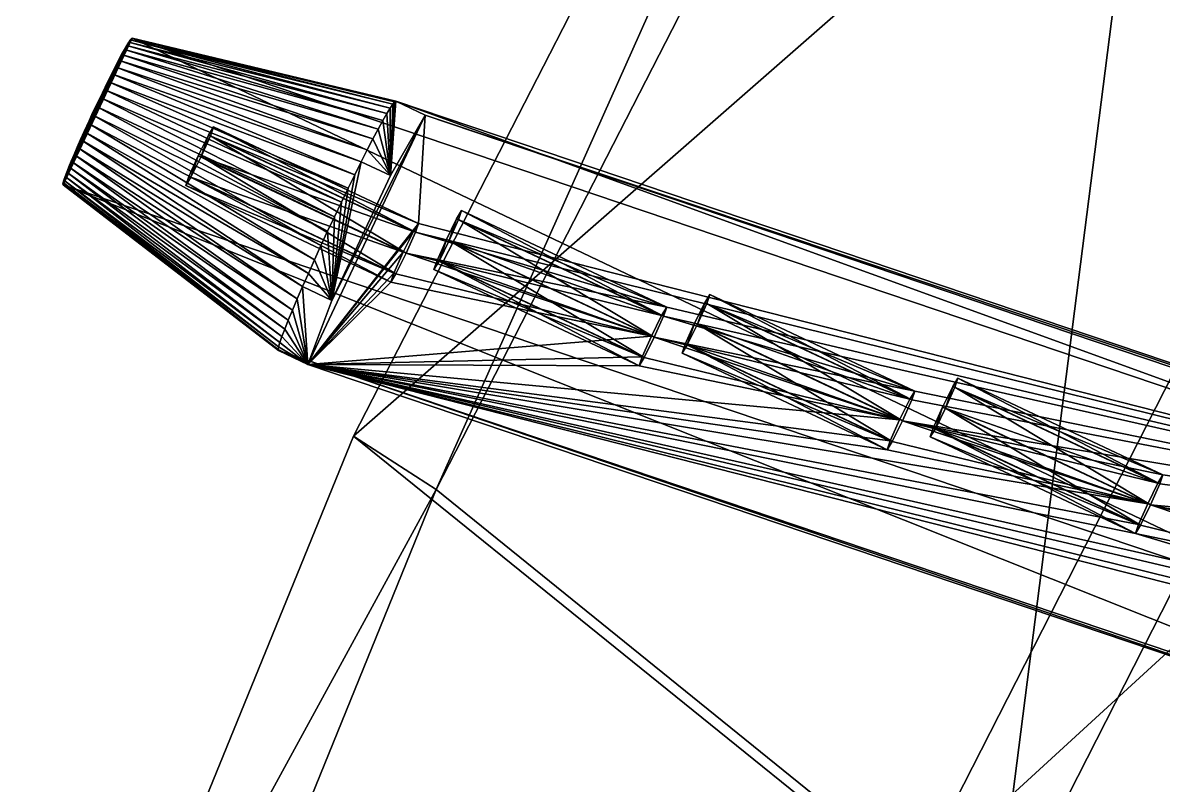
# Model space of a CAD drawing. Header units: millimetres. Extents: x -228 to 228, y -204 to 237.
# Drawn here: x -200.29 to -165.12, y 35.31 to 58.82 of the extents above; entities that cross this region are included whole.
import ezdxf

# ---------------------------------------------------------------- set-up
doc = ezdxf.new("R2010")
doc.units = ezdxf.units.MM
doc.header["$LTSCALE"] = 127.314815
for name, color, linetype in [('1397', 7, 'CONTINUOUS'), ('331', 7, 'CONTINUOUS'), ('6630', 7, 'CONTINUOUS'), ('6631', 7, 'CONTINUOUS'), ('6634', 7, 'CONTINUOUS'), ('6895', 7, 'CONTINUOUS'), ('6896', 7, 'CONTINUOUS'), ('6919', 7, 'CONTINUOUS'), ('6923', 7, 'CONTINUOUS'), ('6924', 7, 'CONTINUOUS'), ('6925', 7, 'CONTINUOUS'), ('6926', 7, 'CONTINUOUS'), ('6933', 7, 'CONTINUOUS'), ('6934', 7, 'CONTINUOUS'), ('6935', 7, 'CONTINUOUS'), ('6936', 7, 'CONTINUOUS'), ('6937', 7, 'CONTINUOUS'), ('6938', 7, 'CONTINUOUS'), ('6939', 7, 'CONTINUOUS'), ('6940', 7, 'CONTINUOUS'), ('6941', 7, 'CONTINUOUS'), ('6942', 7, 'CONTINUOUS'), ('6943', 7, 'CONTINUOUS'), ('6944', 7, 'CONTINUOUS'), ('6946', 7, 'CONTINUOUS'), ('6947', 7, 'CONTINUOUS'), ('6948', 7, 'CONTINUOUS'), ('6949', 7, 'CONTINUOUS')]:
    doc.layers.add(name, color=color, linetype=linetype)

msp = doc.modelspace()

# ---------------------------------------------------------------- linework, layer by layer
at = {"layer": '1397', "color": 5, "linetype": 'Continuous'}
for points in [[(-168.078, -8.29, 1027.757), (-160.292, 12.33, 1028.608), (-129.505, 74.77, 1029.13), (-168.078, -8.29, 1027.757)], [(-168.078, -8.29, 1027.757), (-129.505, 74.77, 1029.13), (-167.777, -8.367, 1027.135), (-168.078, -8.29, 1027.757)], [(-129.505, 74.77, 1029.13), (-128.922, 74.433, 1028.874), (-167.777, -8.367, 1027.135), (-129.505, 74.77, 1029.13)], [(-128.922, 74.433, 1028.874), (-159.38, 11.995, 1027.713), (-167.777, -8.367, 1027.135), (-128.922, 74.433, 1028.874)]]:
    msp.add_3dface(points, dxfattribs=at)
at = {"layer": '331', "color": 5, "linetype": 'Continuous'}
for points in [[(-159.38, 11.995, 1027.713), (-126.476, 73.021, 1028.903), (-167.169, -8.569, 1026.864), (-159.38, 11.995, 1027.713)], [(-167.169, -8.569, 1026.864), (-126.476, 73.021, 1028.903), (-163.823, -10.296, 1026.662), (-167.169, -8.569, 1026.864)]]:
    msp.add_3dface(points, dxfattribs=at)
at = {"layer": '6630', "color": 6, "linetype": 'Continuous'}
for points in [[(-146.238, 84.431, 553.05), (-164.87, 95.188, 79.5), (-190.096, 46.066, 88.542), (-146.238, 84.431, 553.05)], [(-172.881, 32.169, 553.042), (-146.238, 84.431, 553.05), (-190.096, 46.066, 88.542), (-172.881, 32.169, 553.042)], [(-146.238, 84.431, 553.05), (-172.881, 32.169, 553.042), (-127.606, 73.673, 1026.6), (-146.238, 84.431, 553.05)], [(-127.606, 73.673, 1026.6), (-172.881, 32.169, 553.042), (-150.105, 29.785, 1025.993), (-127.606, 73.673, 1026.6)], [(-200.294, 21.058, 99.884), (-172.881, 32.169, 553.042), (-190.096, 46.066, 88.542), (-200.294, 21.058, 99.884)]]:
    msp.add_3dface(points, dxfattribs=at)
at = {"layer": '6631', "color": 6, "linetype": 'Continuous'}
for points in [[(-162.269, 93.686, 79.5), (-170.333, 30.504, 553.04), (-187.545, 44.423, 88.591), (-162.269, 93.686, 79.5)], [(-143.637, 82.929, 553.05), (-170.333, 30.504, 553.04), (-162.269, 93.686, 79.5), (-143.637, 82.929, 553.05)], [(-170.333, 30.504, 553.04), (-143.637, 82.929, 553.05), (-147.493, 28.273, 1025.993), (-170.333, 30.504, 553.04)], [(-187.545, 44.423, 88.591), (-170.333, 30.504, 553.04), (-197.735, 19.35, 99.988), (-187.545, 44.423, 88.591)]]:
    msp.add_3dface(points, dxfattribs=at)
at = {"layer": '6634', "color": 6, "linetype": 'Continuous'}
for points in [[(-190.096, 46.066, 88.542), (-164.87, 95.188, 79.5), (-187.545, 44.423, 88.591), (-190.096, 46.066, 88.542)], [(-164.87, 95.188, 79.5), (-162.269, 93.686, 79.5), (-187.545, 44.423, 88.591), (-164.87, 95.188, 79.5)], [(-200.294, 21.058, 99.884), (-190.096, 46.066, 88.542), (-187.545, 44.423, 88.591), (-200.294, 21.058, 99.884)], [(-200.294, 21.058, 99.884), (-187.545, 44.423, 88.591), (-197.735, 19.35, 99.988), (-200.294, 21.058, 99.884)]]:
    msp.add_3dface(points, dxfattribs=at)
at = {"layer": '6895', "color": 191, "linetype": 'Continuous', "true_color": 0xba45ff}
for points in [[(-141.338, 56.794, 993.3), (-141.445, 56.521, 994.007), (-180.701, 70.677, 86.911), (-141.338, 56.794, 993.3)], [(-180.701, 70.677, 86.911), (-141.445, 56.521, 994.007), (-141.826, 53.134, 1021.038), (-180.701, 70.677, 86.911)], [(-148.77, 59.827, 817.991), (-141.338, 56.794, 993.3), (-180.701, 70.677, 86.911), (-148.77, 59.827, 817.991)]]:
    msp.add_3dface(points, dxfattribs=at)
at = {"layer": '6896', "color": 191, "linetype": 'Continuous', "true_color": 0xba45ff}
for points in [[(-180.701, 70.677, 86.911), (-141.826, 53.134, 1021.038), (-181.587, 71.14, 86.956), (-180.701, 70.677, 86.911)], [(-141.826, 53.134, 1021.038), (-142.711, 53.596, 1021.083), (-181.587, 71.14, 86.956), (-141.826, 53.134, 1021.038)]]:
    msp.add_3dface(points, dxfattribs=at)
at = {"layer": '6919', "color": 191, "linetype": 'Continuous', "true_color": 0xba45ff}
for points in [[(-181.587, 71.14, 86.956), (-142.711, 53.596, 1021.083), (-188.026, 76.507, 96.084), (-181.587, 71.14, 86.956)], [(-142.711, 53.596, 1021.083), (-149.877, 59.292, 1012.729), (-188.026, 76.507, 96.084), (-142.711, 53.596, 1021.083)]]:
    msp.add_3dface(points, dxfattribs=at)
at = {"layer": '6923', "color": 191, "linetype": 'Continuous', "true_color": 0xba45ff}
for points in [[(-187.887, 55.974, 92.692), (-188.087, 52.633, 119.731), (-191.504, 48.282, 92.737), (-187.887, 55.974, 92.692)], [(-190.761, 50.259, 89.049), (-187.887, 55.974, 92.692), (-191.504, 48.282, 92.737), (-190.761, 50.259, 89.049)], [(-188.952, 54.105, 89.027), (-187.887, 55.974, 92.692), (-190.761, 50.259, 89.049), (-188.952, 54.105, 89.027)], [(-147.245, 42.248, 1020.702), (-188.087, 52.633, 119.731), (-187.887, 55.974, 92.692), (-147.245, 42.248, 1020.702)], [(-188.087, 52.633, 119.731), (-188.242, 52.378, 119.026), (-191.504, 48.282, 92.737), (-188.087, 52.633, 119.731)], [(-188.18, 52.357, 120.439), (-188.087, 52.633, 119.731), (-147.245, 42.248, 1020.702), (-188.18, 52.357, 120.439)], [(-188.242, 52.378, 119.026), (-188.556, 51.743, 118.737), (-191.504, 48.282, 92.737), (-188.242, 52.378, 119.026)], [(-180.431, 50.048, 294.524), (-188.468, 51.713, 120.735), (-188.18, 52.357, 120.439), (-180.431, 50.048, 294.524)], [(-180.431, 50.048, 294.524), (-188.18, 52.357, 120.439), (-147.245, 42.248, 1020.702), (-180.431, 50.048, 294.524)], [(-188.556, 51.743, 118.737), (-188.844, 51.099, 119.033), (-191.504, 48.282, 92.737), (-188.556, 51.743, 118.737)], [(-188.468, 51.713, 120.735), (-180.901, 49.158, 293.53), (-188.782, 51.078, 120.446), (-188.468, 51.713, 120.735)], [(-180.587, 49.793, 293.819), (-180.901, 49.158, 293.53), (-188.468, 51.713, 120.735), (-180.587, 49.793, 293.819)], [(-180.431, 50.048, 294.524), (-180.587, 49.793, 293.819), (-188.468, 51.713, 120.735), (-180.431, 50.048, 294.524)], [(-188.844, 51.099, 119.033), (-188.938, 50.823, 119.741), (-191.504, 48.282, 92.737), (-188.844, 51.099, 119.033)], [(-188.782, 51.078, 120.446), (-180.901, 49.158, 293.53), (-188.938, 50.823, 119.741), (-188.782, 51.078, 120.446)], [(-188.938, 50.823, 119.741), (-180.901, 49.158, 293.53), (-191.504, 48.282, 92.737), (-188.938, 50.823, 119.741)], [(-180.525, 49.772, 295.232), (-180.431, 50.048, 294.524), (-147.245, 42.248, 1020.702), (-180.525, 49.772, 295.232)], [(-180.813, 49.128, 295.528), (-180.525, 49.772, 295.232), (-172.776, 47.462, 469.317), (-180.813, 49.128, 295.528)], [(-147.245, 42.248, 1020.702), (-172.776, 47.462, 469.317), (-180.525, 49.772, 295.232), (-147.245, 42.248, 1020.702)], [(-180.901, 49.158, 293.53), (-181.189, 48.513, 293.827), (-191.504, 48.282, 92.737), (-180.901, 49.158, 293.53)], [(-180.813, 49.128, 295.528), (-173.246, 46.572, 468.324), (-181.127, 48.492, 295.239), (-180.813, 49.128, 295.528)], [(-172.932, 47.208, 468.613), (-173.246, 46.572, 468.324), (-180.813, 49.128, 295.528), (-172.932, 47.208, 468.613)], [(-172.776, 47.462, 469.317), (-172.932, 47.208, 468.613), (-180.813, 49.128, 295.528), (-172.776, 47.462, 469.317)], [(-181.189, 48.513, 293.827), (-181.283, 48.238, 294.535), (-191.504, 48.282, 92.737), (-181.189, 48.513, 293.827)], [(-150.569, 38.172, 993), (-150.662, 37.897, 993.708), (-191.504, 48.282, 92.737), (-150.569, 38.172, 993)], [(-191.504, 48.282, 92.737), (-150.662, 37.897, 993.708), (-150.862, 34.556, 1020.746), (-191.504, 48.282, 92.737)], [(-158.317, 40.482, 818.915), (-150.569, 38.172, 993), (-191.504, 48.282, 92.737), (-158.317, 40.482, 818.915)], [(-158.224, 40.758, 818.207), (-158.317, 40.482, 818.915), (-191.504, 48.282, 92.737), (-158.224, 40.758, 818.207)], [(-191.504, 48.282, 92.737), (-165.973, 43.067, 644.121), (-158.224, 40.758, 818.207), (-191.504, 48.282, 92.737)], [(-165.879, 43.343, 643.413), (-165.973, 43.067, 644.121), (-191.504, 48.282, 92.737), (-165.879, 43.343, 643.413)], [(-165.591, 43.987, 643.117), (-165.879, 43.343, 643.413), (-191.504, 48.282, 92.737), (-165.591, 43.987, 643.117)], [(-173.628, 45.653, 469.328), (-165.591, 43.987, 643.117), (-191.504, 48.282, 92.737), (-173.628, 45.653, 469.328)], [(-173.534, 45.928, 468.62), (-173.628, 45.653, 469.328), (-191.504, 48.282, 92.737), (-173.534, 45.928, 468.62)], [(-173.246, 46.572, 468.324), (-173.534, 45.928, 468.62), (-191.504, 48.282, 92.737), (-173.246, 46.572, 468.324)], [(-181.283, 48.238, 294.535), (-173.246, 46.572, 468.324), (-191.504, 48.282, 92.737), (-181.283, 48.238, 294.535)], [(-181.127, 48.492, 295.239), (-173.246, 46.572, 468.324), (-181.283, 48.238, 294.535), (-181.127, 48.492, 295.239)], [(-173.158, 46.543, 470.322), (-172.87, 47.187, 470.025), (-147.245, 42.248, 1020.702), (-173.158, 46.543, 470.322)], [(-172.87, 47.187, 470.025), (-172.776, 47.462, 469.317), (-147.245, 42.248, 1020.702), (-172.87, 47.187, 470.025)], [(-173.158, 46.543, 470.322), (-165.591, 43.987, 643.117), (-173.472, 45.907, 470.033), (-173.158, 46.543, 470.322)], [(-165.277, 44.623, 643.406), (-165.591, 43.987, 643.117), (-173.158, 46.543, 470.322), (-165.277, 44.623, 643.406)], [(-165.121, 44.877, 644.111), (-165.277, 44.623, 643.406), (-173.158, 46.543, 470.322), (-165.121, 44.877, 644.111)], [(-165.121, 44.877, 644.111), (-173.158, 46.543, 470.322), (-147.245, 42.248, 1020.702), (-165.121, 44.877, 644.111)], [(-173.472, 45.907, 470.033), (-165.591, 43.987, 643.117), (-173.628, 45.653, 469.328), (-173.472, 45.907, 470.033)], [(-165.215, 44.602, 644.819), (-165.121, 44.877, 644.111), (-147.245, 42.248, 1020.702), (-165.215, 44.602, 644.819)], [(-165.503, 43.957, 645.115), (-165.215, 44.602, 644.819), (-147.245, 42.248, 1020.702), (-165.503, 43.957, 645.115)], [(-165.503, 43.957, 645.115), (-157.936, 41.402, 817.91), (-165.817, 43.322, 644.826), (-165.503, 43.957, 645.115)], [(-157.622, 42.037, 818.199), (-157.936, 41.402, 817.91), (-165.503, 43.957, 645.115), (-157.622, 42.037, 818.199)], [(-157.466, 42.292, 818.904), (-157.622, 42.037, 818.199), (-165.503, 43.957, 645.115), (-157.466, 42.292, 818.904)], [(-157.466, 42.292, 818.904), (-165.503, 43.957, 645.115), (-147.245, 42.248, 1020.702), (-157.466, 42.292, 818.904)], [(-165.817, 43.322, 644.826), (-157.936, 41.402, 817.91), (-165.973, 43.067, 644.121), (-165.817, 43.322, 644.826)], [(-157.936, 41.402, 817.91), (-158.224, 40.758, 818.207), (-165.973, 43.067, 644.121), (-157.936, 41.402, 817.91)]]:
    msp.add_3dface(points, dxfattribs=at)
at = {"layer": '6924', "color": 191, "linetype": 'Continuous', "true_color": 0xba45ff}
for points in [[(-191.504, 48.282, 92.737), (-150.862, 34.556, 1020.746), (-192.408, 48.707, 92.783), (-191.504, 48.282, 92.737)], [(-150.862, 34.556, 1020.746), (-151.766, 34.982, 1020.792), (-192.408, 48.707, 92.783), (-150.862, 34.556, 1020.746)]]:
    msp.add_3dface(points, dxfattribs=at)
at = {"layer": '6925', "color": 191, "linetype": 'Continuous', "true_color": 0xba45ff}
for points in [[(-199.059, 53.839, 101.619), (-199.054, 53.819, 101.909), (-196.946, 58.333, 101.593), (-199.059, 53.839, 101.619)], [(-196.98, 58.292, 101.307), (-199.059, 53.839, 101.619), (-196.946, 58.333, 101.593), (-196.98, 58.292, 101.307)], [(-199.05, 53.889, 101.333), (-199.059, 53.839, 101.619), (-196.98, 58.292, 101.307), (-199.05, 53.889, 101.333)], [(-199.054, 53.819, 101.909), (-159.177, 40.352, 1012.437), (-196.926, 58.344, 101.883), (-199.054, 53.819, 101.909)], [(-196.946, 58.333, 101.593), (-199.054, 53.819, 101.909), (-196.926, 58.344, 101.883), (-196.946, 58.333, 101.593)], [(-197.027, 58.22, 101.029), (-199.05, 53.889, 101.333), (-196.98, 58.292, 101.307), (-197.027, 58.22, 101.029)], [(-199.027, 53.968, 101.054), (-199.05, 53.889, 101.333), (-197.027, 58.22, 101.029), (-199.027, 53.968, 101.054)], [(-197.088, 58.12, 100.763), (-199.027, 53.968, 101.054), (-197.027, 58.22, 101.029), (-197.088, 58.12, 100.763)], [(-198.99, 54.077, 100.787), (-199.027, 53.968, 101.054), (-197.088, 58.12, 100.763), (-198.99, 54.077, 100.787)], [(-197.161, 57.992, 100.513), (-198.99, 54.077, 100.787), (-197.088, 58.12, 100.763), (-197.161, 57.992, 100.513)], [(-196.926, 58.344, 101.883), (-159.177, 40.352, 1012.437), (-157.049, 44.877, 1012.41), (-196.926, 58.344, 101.883)], [(-198.939, 54.212, 100.534), (-198.99, 54.077, 100.787), (-197.161, 57.992, 100.513), (-198.939, 54.212, 100.534)], [(-197.245, 57.838, 100.28), (-198.939, 54.212, 100.534), (-197.161, 57.992, 100.513), (-197.245, 57.838, 100.28)], [(-198.875, 54.372, 100.301), (-198.939, 54.212, 100.534), (-197.245, 57.838, 100.28), (-198.875, 54.372, 100.301)], [(-197.339, 57.661, 100.07), (-198.875, 54.372, 100.301), (-197.245, 57.838, 100.28), (-197.339, 57.661, 100.07)], [(-198.799, 54.556, 100.088), (-198.875, 54.372, 100.301), (-197.339, 57.661, 100.07), (-198.799, 54.556, 100.088)], [(-197.442, 57.462, 99.885), (-198.799, 54.556, 100.088), (-197.339, 57.661, 100.07), (-197.442, 57.462, 99.885)], [(-198.713, 54.76, 99.9), (-198.799, 54.556, 100.088), (-197.442, 57.462, 99.885), (-198.713, 54.76, 99.9)], [(-197.553, 57.245, 99.727), (-198.713, 54.76, 99.9), (-197.442, 57.462, 99.885), (-197.553, 57.245, 99.727)], [(-198.616, 54.983, 99.74), (-198.713, 54.76, 99.9), (-197.553, 57.245, 99.727), (-198.616, 54.983, 99.74)], [(-197.669, 57.012, 99.598), (-198.616, 54.983, 99.74), (-197.553, 57.245, 99.727), (-197.669, 57.012, 99.598)], [(-198.512, 55.22, 99.608), (-198.616, 54.983, 99.74), (-197.669, 57.012, 99.598), (-198.512, 55.22, 99.608)], [(-197.789, 56.766, 99.5), (-198.512, 55.22, 99.608), (-197.669, 57.012, 99.598), (-197.789, 56.766, 99.5)], [(-198.4, 55.468, 99.507), (-198.512, 55.22, 99.608), (-197.789, 56.766, 99.5), (-198.4, 55.468, 99.507)], [(-197.913, 56.511, 99.434), (-198.4, 55.468, 99.507), (-197.789, 56.766, 99.5), (-197.913, 56.511, 99.434)], [(-198.282, 55.725, 99.439), (-198.4, 55.468, 99.507), (-197.913, 56.511, 99.434), (-198.282, 55.725, 99.439)], [(-198.037, 56.25, 99.402), (-198.282, 55.725, 99.439), (-197.913, 56.511, 99.434), (-198.037, 56.25, 99.402)], [(-198.161, 55.987, 99.403), (-198.282, 55.725, 99.439), (-198.037, 56.25, 99.402), (-198.161, 55.987, 99.403)]]:
    msp.add_3dface(points, dxfattribs=at)
at = {"layer": '6926', "color": 191, "linetype": 'Continuous', "true_color": 0xba45ff}
for points in [[(-148.149, 42.673, 1020.747), (-187.887, 55.974, 92.692), (-188.791, 56.399, 92.738), (-148.149, 42.673, 1020.747)], [(-147.245, 42.248, 1020.702), (-187.887, 55.974, 92.692), (-148.149, 42.673, 1020.747), (-147.245, 42.248, 1020.702)]]:
    msp.add_3dface(points, dxfattribs=at)
at = {"layer": '6933', "color": 191, "linetype": 'Continuous', "true_color": 0xba45ff}
for points in [[(-171.448, 47.855, 644.432), (-171.542, 47.579, 645.14), (-171.604, 47.6, 643.727), (-171.448, 47.855, 644.432)], [(-171.604, 47.6, 643.727), (-171.83, 46.935, 645.436), (-171.918, 46.964, 643.438), (-171.604, 47.6, 643.727)], [(-171.542, 47.579, 645.14), (-171.83, 46.935, 645.436), (-171.604, 47.6, 643.727), (-171.542, 47.579, 645.14)], [(-172.206, 46.32, 643.734), (-171.918, 46.964, 643.438), (-172.144, 46.299, 645.147), (-172.206, 46.32, 643.734)], [(-171.918, 46.964, 643.438), (-171.83, 46.935, 645.436), (-172.144, 46.299, 645.147), (-171.918, 46.964, 643.438)], [(-172.3, 46.045, 644.442), (-172.206, 46.32, 643.734), (-172.144, 46.299, 645.147), (-172.3, 46.045, 644.442)]]:
    msp.add_3dface(points, dxfattribs=at)
at = {"layer": '6934', "color": 191, "linetype": 'Continuous', "true_color": 0xba45ff}
for points in [[(-165.591, 43.987, 643.117), (-171.918, 46.964, 643.438), (-172.206, 46.32, 643.734), (-165.591, 43.987, 643.117)], [(-171.83, 46.935, 645.436), (-165.817, 43.322, 644.826), (-172.144, 46.299, 645.147), (-171.83, 46.935, 645.436)], [(-165.503, 43.957, 645.115), (-165.817, 43.322, 644.826), (-171.83, 46.935, 645.436), (-165.503, 43.957, 645.115)], [(-165.879, 43.343, 643.413), (-172.206, 46.32, 643.734), (-172.3, 46.045, 644.442), (-165.879, 43.343, 643.413)], [(-165.973, 43.067, 644.121), (-172.3, 46.045, 644.442), (-172.144, 46.299, 645.147), (-165.973, 43.067, 644.121)], [(-165.879, 43.343, 643.413), (-165.591, 43.987, 643.117), (-172.206, 46.32, 643.734), (-165.879, 43.343, 643.413)], [(-165.817, 43.322, 644.826), (-165.973, 43.067, 644.121), (-172.144, 46.299, 645.147), (-165.817, 43.322, 644.826)], [(-165.973, 43.067, 644.121), (-165.879, 43.343, 643.413), (-172.3, 46.045, 644.442), (-165.973, 43.067, 644.121)]]:
    msp.add_3dface(points, dxfattribs=at)
at = {"layer": '6935', "color": 191, "linetype": 'Continuous', "true_color": 0xba45ff}
for points in [[(-165.121, 44.877, 644.111), (-171.448, 47.855, 644.432), (-171.604, 47.6, 643.727), (-165.121, 44.877, 644.111)], [(-165.215, 44.602, 644.819), (-171.542, 47.579, 645.14), (-171.448, 47.855, 644.432), (-165.215, 44.602, 644.819)], [(-165.121, 44.877, 644.111), (-165.215, 44.602, 644.819), (-171.448, 47.855, 644.432), (-165.121, 44.877, 644.111)], [(-165.277, 44.623, 643.406), (-171.604, 47.6, 643.727), (-171.918, 46.964, 643.438), (-165.277, 44.623, 643.406)], [(-165.503, 43.957, 645.115), (-171.83, 46.935, 645.436), (-171.542, 47.579, 645.14), (-165.503, 43.957, 645.115)], [(-165.277, 44.623, 643.406), (-165.121, 44.877, 644.111), (-171.604, 47.6, 643.727), (-165.277, 44.623, 643.406)], [(-165.215, 44.602, 644.819), (-165.503, 43.957, 645.115), (-171.542, 47.579, 645.14), (-165.215, 44.602, 644.819)], [(-165.591, 43.987, 643.117), (-165.277, 44.623, 643.406), (-171.918, 46.964, 643.438), (-165.591, 43.987, 643.117)]]:
    msp.add_3dface(points, dxfattribs=at)
at = {"layer": '6936', "color": 191, "linetype": 'Continuous', "true_color": 0xba45ff}
for points in [[(-179.104, 50.44, 469.638), (-179.197, 50.164, 470.346), (-179.259, 50.185, 468.934), (-179.104, 50.44, 469.638)], [(-179.259, 50.185, 468.934), (-179.485, 49.52, 470.643), (-179.573, 49.55, 468.645), (-179.259, 50.185, 468.934)], [(-179.197, 50.164, 470.346), (-179.485, 49.52, 470.643), (-179.259, 50.185, 468.934), (-179.197, 50.164, 470.346)], [(-179.861, 48.905, 468.941), (-179.573, 49.55, 468.645), (-179.799, 48.885, 470.354), (-179.861, 48.905, 468.941)], [(-179.573, 49.55, 468.645), (-179.485, 49.52, 470.643), (-179.799, 48.885, 470.354), (-179.573, 49.55, 468.645)], [(-179.955, 48.63, 469.649), (-179.861, 48.905, 468.941), (-179.799, 48.885, 470.354), (-179.955, 48.63, 469.649)]]:
    msp.add_3dface(points, dxfattribs=at)
at = {"layer": '6937', "color": 191, "linetype": 'Continuous', "true_color": 0xba45ff}
for points in [[(-173.246, 46.572, 468.324), (-179.573, 49.55, 468.645), (-179.861, 48.905, 468.941), (-173.246, 46.572, 468.324)], [(-179.485, 49.52, 470.643), (-173.472, 45.907, 470.033), (-179.799, 48.885, 470.354), (-179.485, 49.52, 470.643)], [(-173.158, 46.543, 470.322), (-173.472, 45.907, 470.033), (-179.485, 49.52, 470.643), (-173.158, 46.543, 470.322)], [(-173.534, 45.928, 468.62), (-179.861, 48.905, 468.941), (-179.955, 48.63, 469.649), (-173.534, 45.928, 468.62)], [(-173.534, 45.928, 468.62), (-173.246, 46.572, 468.324), (-179.861, 48.905, 468.941), (-173.534, 45.928, 468.62)], [(-173.628, 45.653, 469.328), (-179.955, 48.63, 469.649), (-179.799, 48.885, 470.354), (-173.628, 45.653, 469.328)], [(-173.628, 45.653, 469.328), (-173.534, 45.928, 468.62), (-179.955, 48.63, 469.649), (-173.628, 45.653, 469.328)], [(-173.472, 45.907, 470.033), (-173.628, 45.653, 469.328), (-179.799, 48.885, 470.354), (-173.472, 45.907, 470.033)]]:
    msp.add_3dface(points, dxfattribs=at)
at = {"layer": '6938', "color": 191, "linetype": 'Continuous', "true_color": 0xba45ff}
for points in [[(-172.776, 47.462, 469.317), (-179.104, 50.44, 469.638), (-179.259, 50.185, 468.934), (-172.776, 47.462, 469.317)], [(-172.87, 47.187, 470.025), (-179.197, 50.164, 470.346), (-179.104, 50.44, 469.638), (-172.87, 47.187, 470.025)], [(-172.776, 47.462, 469.317), (-172.87, 47.187, 470.025), (-179.104, 50.44, 469.638), (-172.776, 47.462, 469.317)], [(-172.932, 47.208, 468.613), (-179.259, 50.185, 468.934), (-179.573, 49.55, 468.645), (-172.932, 47.208, 468.613)], [(-173.158, 46.543, 470.322), (-179.485, 49.52, 470.643), (-179.197, 50.164, 470.346), (-173.158, 46.543, 470.322)], [(-172.932, 47.208, 468.613), (-172.776, 47.462, 469.317), (-179.259, 50.185, 468.934), (-172.932, 47.208, 468.613)], [(-172.87, 47.187, 470.025), (-173.158, 46.543, 470.322), (-179.197, 50.164, 470.346), (-172.87, 47.187, 470.025)], [(-173.246, 46.572, 468.324), (-172.932, 47.208, 468.613), (-179.573, 49.55, 468.645), (-173.246, 46.572, 468.324)]]:
    msp.add_3dface(points, dxfattribs=at)
at = {"layer": '6939', "color": 191, "linetype": 'Continuous', "true_color": 0xba45ff}
for points in [[(-186.914, 52.771, 294.14), (-187.14, 52.105, 295.849), (-187.228, 52.135, 293.851), (-186.914, 52.771, 294.14)], [(-186.852, 52.75, 295.553), (-187.14, 52.105, 295.849), (-186.914, 52.771, 294.14), (-186.852, 52.75, 295.553)], [(-186.759, 53.025, 294.845), (-186.852, 52.75, 295.553), (-186.914, 52.771, 294.14), (-186.759, 53.025, 294.845)], [(-187.516, 51.491, 294.148), (-187.228, 52.135, 293.851), (-187.454, 51.47, 295.56), (-187.516, 51.491, 294.148)], [(-187.228, 52.135, 293.851), (-187.14, 52.105, 295.849), (-187.454, 51.47, 295.56), (-187.228, 52.135, 293.851)], [(-187.61, 51.215, 294.856), (-187.516, 51.491, 294.148), (-187.454, 51.47, 295.56), (-187.61, 51.215, 294.856)]]:
    msp.add_3dface(points, dxfattribs=at)
at = {"layer": '6940', "color": 191, "linetype": 'Continuous', "true_color": 0xba45ff}
for points in [[(-180.901, 49.158, 293.53), (-187.228, 52.135, 293.851), (-187.516, 51.491, 294.148), (-180.901, 49.158, 293.53)], [(-187.14, 52.105, 295.849), (-181.127, 48.492, 295.239), (-187.454, 51.47, 295.56), (-187.14, 52.105, 295.849)], [(-180.813, 49.128, 295.528), (-181.127, 48.492, 295.239), (-187.14, 52.105, 295.849), (-180.813, 49.128, 295.528)], [(-181.189, 48.513, 293.827), (-187.516, 51.491, 294.148), (-187.61, 51.215, 294.856), (-181.189, 48.513, 293.827)], [(-181.283, 48.238, 294.535), (-187.61, 51.215, 294.856), (-187.454, 51.47, 295.56), (-181.283, 48.238, 294.535)], [(-181.189, 48.513, 293.827), (-180.901, 49.158, 293.53), (-187.516, 51.491, 294.148), (-181.189, 48.513, 293.827)], [(-181.127, 48.492, 295.239), (-181.283, 48.238, 294.535), (-187.454, 51.47, 295.56), (-181.127, 48.492, 295.239)], [(-181.283, 48.238, 294.535), (-181.189, 48.513, 293.827), (-187.61, 51.215, 294.856), (-181.283, 48.238, 294.535)]]:
    msp.add_3dface(points, dxfattribs=at)
at = {"layer": '6941', "color": 191, "linetype": 'Continuous', "true_color": 0xba45ff}
for points in [[(-180.587, 49.793, 293.819), (-186.914, 52.771, 294.14), (-187.228, 52.135, 293.851), (-180.587, 49.793, 293.819)], [(-180.431, 50.048, 294.524), (-186.759, 53.025, 294.845), (-186.914, 52.771, 294.14), (-180.431, 50.048, 294.524)], [(-180.587, 49.793, 293.819), (-180.431, 50.048, 294.524), (-186.914, 52.771, 294.14), (-180.587, 49.793, 293.819)], [(-180.525, 49.772, 295.232), (-186.852, 52.75, 295.553), (-186.759, 53.025, 294.845), (-180.525, 49.772, 295.232)], [(-180.431, 50.048, 294.524), (-180.525, 49.772, 295.232), (-186.759, 53.025, 294.845), (-180.431, 50.048, 294.524)], [(-180.813, 49.128, 295.528), (-187.14, 52.105, 295.849), (-186.852, 52.75, 295.553), (-180.813, 49.128, 295.528)], [(-180.525, 49.772, 295.232), (-180.813, 49.128, 295.528), (-186.852, 52.75, 295.553), (-180.525, 49.772, 295.232)], [(-180.901, 49.158, 293.53), (-180.587, 49.793, 293.819), (-187.228, 52.135, 293.851), (-180.901, 49.158, 293.53)]]:
    msp.add_3dface(points, dxfattribs=at)
at = {"layer": '6942', "color": 191, "linetype": 'Continuous', "true_color": 0xba45ff}
for points in [[(-194.414, 55.61, 120.052), (-194.507, 55.335, 120.76), (-194.569, 55.356, 119.347), (-194.414, 55.61, 120.052)], [(-194.569, 55.356, 119.347), (-194.795, 54.691, 121.056), (-194.883, 54.72, 119.058), (-194.569, 55.356, 119.347)], [(-194.507, 55.335, 120.76), (-194.795, 54.691, 121.056), (-194.569, 55.356, 119.347), (-194.507, 55.335, 120.76)], [(-195.171, 54.076, 119.354), (-194.883, 54.72, 119.058), (-195.109, 54.055, 120.767), (-195.171, 54.076, 119.354)], [(-194.883, 54.72, 119.058), (-194.795, 54.691, 121.056), (-195.109, 54.055, 120.767), (-194.883, 54.72, 119.058)], [(-195.265, 53.801, 120.062), (-195.171, 54.076, 119.354), (-195.109, 54.055, 120.767), (-195.265, 53.801, 120.062)]]:
    msp.add_3dface(points, dxfattribs=at)
at = {"layer": '6943', "color": 191, "linetype": 'Continuous', "true_color": 0xba45ff}
for points in [[(-188.556, 51.743, 118.737), (-194.883, 54.72, 119.058), (-195.171, 54.076, 119.354), (-188.556, 51.743, 118.737)], [(-194.795, 54.691, 121.056), (-188.782, 51.078, 120.446), (-195.109, 54.055, 120.767), (-194.795, 54.691, 121.056)], [(-188.468, 51.713, 120.735), (-188.782, 51.078, 120.446), (-194.795, 54.691, 121.056), (-188.468, 51.713, 120.735)], [(-188.844, 51.099, 119.033), (-195.171, 54.076, 119.354), (-195.265, 53.801, 120.062), (-188.844, 51.099, 119.033)], [(-188.938, 50.823, 119.741), (-195.265, 53.801, 120.062), (-195.109, 54.055, 120.767), (-188.938, 50.823, 119.741)], [(-188.844, 51.099, 119.033), (-188.556, 51.743, 118.737), (-195.171, 54.076, 119.354), (-188.844, 51.099, 119.033)], [(-188.782, 51.078, 120.446), (-188.938, 50.823, 119.741), (-195.109, 54.055, 120.767), (-188.782, 51.078, 120.446)], [(-188.938, 50.823, 119.741), (-188.844, 51.099, 119.033), (-195.265, 53.801, 120.062), (-188.938, 50.823, 119.741)]]:
    msp.add_3dface(points, dxfattribs=at)
at = {"layer": '6944', "color": 191, "linetype": 'Continuous', "true_color": 0xba45ff}
for points in [[(-188.087, 52.633, 119.731), (-194.414, 55.61, 120.052), (-194.569, 55.356, 119.347), (-188.087, 52.633, 119.731)], [(-188.18, 52.357, 120.439), (-194.507, 55.335, 120.76), (-194.414, 55.61, 120.052), (-188.18, 52.357, 120.439)], [(-188.087, 52.633, 119.731), (-188.18, 52.357, 120.439), (-194.414, 55.61, 120.052), (-188.087, 52.633, 119.731)], [(-188.242, 52.378, 119.026), (-194.569, 55.356, 119.347), (-194.883, 54.72, 119.058), (-188.242, 52.378, 119.026)], [(-188.468, 51.713, 120.735), (-194.795, 54.691, 121.056), (-194.507, 55.335, 120.76), (-188.468, 51.713, 120.735)], [(-188.242, 52.378, 119.026), (-188.087, 52.633, 119.731), (-194.569, 55.356, 119.347), (-188.242, 52.378, 119.026)], [(-188.18, 52.357, 120.439), (-188.468, 51.713, 120.735), (-194.507, 55.335, 120.76), (-188.18, 52.357, 120.439)], [(-188.556, 51.743, 118.737), (-188.242, 52.378, 119.026), (-194.883, 54.72, 119.058), (-188.556, 51.743, 118.737)]]:
    msp.add_3dface(points, dxfattribs=at)
at = {"layer": '6946', "color": 191, "linetype": 'Continuous', "true_color": 0xba45ff}
for points in [[(-188.882, 56.31, 91.76), (-188.952, 54.105, 89.027), (-188.963, 56.188, 91.288), (-188.882, 56.31, 91.76)], [(-187.887, 55.974, 92.692), (-188.952, 54.105, 89.027), (-188.791, 56.399, 92.738), (-187.887, 55.974, 92.692)], [(-188.791, 56.399, 92.738), (-188.952, 54.105, 89.027), (-188.824, 56.38, 92.246), (-188.791, 56.399, 92.738)], [(-188.824, 56.38, 92.246), (-188.952, 54.105, 89.027), (-188.882, 56.31, 91.76), (-188.824, 56.38, 92.246)], [(-189.066, 56.018, 90.835), (-188.952, 54.105, 89.027), (-189.19, 55.801, 90.409), (-189.066, 56.018, 90.835)], [(-188.963, 56.188, 91.288), (-188.952, 54.105, 89.027), (-189.066, 56.018, 90.835), (-188.963, 56.188, 91.288)], [(-189.19, 55.801, 90.409), (-188.952, 54.105, 89.027), (-189.333, 55.539, 90.015), (-189.19, 55.801, 90.409)], [(-189.493, 55.238, 89.657), (-188.952, 54.105, 89.027), (-189.668, 54.9, 89.342), (-189.493, 55.238, 89.657)], [(-189.333, 55.539, 90.015), (-188.952, 54.105, 89.027), (-189.493, 55.238, 89.657), (-189.333, 55.539, 90.015)], [(-189.668, 54.9, 89.342), (-188.952, 54.105, 89.027), (-189.856, 54.53, 89.073), (-189.668, 54.9, 89.342)], [(-188.952, 54.105, 89.027), (-190.761, 50.259, 89.049), (-189.856, 54.53, 89.073), (-188.952, 54.105, 89.027)], [(-189.856, 54.53, 89.073), (-190.761, 50.259, 89.049), (-190.054, 54.134, 88.854), (-189.856, 54.53, 89.073)], [(-190.054, 54.134, 88.854), (-190.761, 50.259, 89.049), (-190.259, 53.716, 88.687), (-190.054, 54.134, 88.854)], [(-190.259, 53.716, 88.687), (-190.761, 50.259, 89.049), (-190.468, 53.283, 88.576), (-190.259, 53.716, 88.687)], [(-190.468, 53.283, 88.576), (-190.761, 50.259, 89.049), (-190.68, 52.839, 88.521), (-190.468, 53.283, 88.576)], [(-190.68, 52.839, 88.521), (-190.761, 50.259, 89.049), (-190.89, 52.392, 88.524), (-190.68, 52.839, 88.521)], [(-190.89, 52.392, 88.524), (-190.761, 50.259, 89.049), (-191.097, 51.947, 88.584), (-190.89, 52.392, 88.524)], [(-191.097, 51.947, 88.584), (-190.761, 50.259, 89.049), (-191.296, 51.51, 88.7), (-191.097, 51.947, 88.584)], [(-191.296, 51.51, 88.7), (-190.761, 50.259, 89.049), (-191.486, 51.087, 88.871), (-191.296, 51.51, 88.7)], [(-191.486, 51.087, 88.871), (-190.761, 50.259, 89.049), (-191.665, 50.684, 89.095), (-191.486, 51.087, 88.871)], [(-191.665, 50.684, 89.095), (-191.504, 48.282, 92.737), (-191.829, 50.307, 89.369), (-191.665, 50.684, 89.095)], [(-190.761, 50.259, 89.049), (-191.504, 48.282, 92.737), (-191.665, 50.684, 89.095), (-190.761, 50.259, 89.049)], [(-191.829, 50.307, 89.369), (-191.504, 48.282, 92.737), (-191.976, 49.959, 89.688), (-191.829, 50.307, 89.369)], [(-191.976, 49.959, 89.688), (-191.504, 48.282, 92.737), (-192.104, 49.647, 90.049), (-191.976, 49.959, 89.688)], [(-192.104, 49.647, 90.049), (-191.504, 48.282, 92.737), (-192.213, 49.374, 90.446), (-192.104, 49.647, 90.049)], [(-192.213, 49.374, 90.446), (-191.504, 48.282, 92.737), (-192.299, 49.144, 90.875), (-192.213, 49.374, 90.446)], [(-192.363, 48.961, 91.33), (-191.504, 48.282, 92.737), (-192.402, 48.825, 91.803), (-192.363, 48.961, 91.33)], [(-192.299, 49.144, 90.875), (-191.504, 48.282, 92.737), (-192.363, 48.961, 91.33), (-192.299, 49.144, 90.875)], [(-192.402, 48.825, 91.803), (-191.504, 48.282, 92.737), (-192.417, 48.74, 92.29), (-192.402, 48.825, 91.803)], [(-191.504, 48.282, 92.737), (-192.408, 48.707, 92.783), (-192.417, 48.74, 92.29), (-191.504, 48.282, 92.737)]]:
    msp.add_3dface(points, dxfattribs=at)
at = {"layer": '6947', "color": 191, "linetype": 'Continuous', "true_color": 0xba45ff}
for points in [[(-192.408, 48.707, 92.783), (-151.766, 34.982, 1020.792), (-199.054, 53.819, 101.909), (-192.408, 48.707, 92.783)], [(-151.766, 34.982, 1020.792), (-159.177, 40.352, 1012.437), (-199.054, 53.819, 101.909), (-151.766, 34.982, 1020.792)]]:
    msp.add_3dface(points, dxfattribs=at)
at = {"layer": '6948', "color": 191, "linetype": 'Continuous', "true_color": 0xba45ff}
for points in [[(-196.926, 58.344, 101.883), (-157.049, 44.877, 1012.41), (-188.791, 56.399, 92.738), (-196.926, 58.344, 101.883)], [(-157.049, 44.877, 1012.41), (-148.149, 42.673, 1020.747), (-188.791, 56.399, 92.738), (-157.049, 44.877, 1012.41)]]:
    msp.add_3dface(points, dxfattribs=at)
at = {"layer": '6949', "color": 191, "linetype": 'Continuous', "true_color": 0xba45ff}
for points in [[(-197.161, 57.992, 100.513), (-197.088, 58.12, 100.763), (-189.19, 55.801, 90.409), (-197.161, 57.992, 100.513)], [(-197.088, 58.12, 100.763), (-197.027, 58.22, 101.029), (-189.066, 56.018, 90.835), (-197.088, 58.12, 100.763)], [(-197.088, 58.12, 100.763), (-189.066, 56.018, 90.835), (-189.19, 55.801, 90.409), (-197.088, 58.12, 100.763)], [(-197.027, 58.22, 101.029), (-196.98, 58.292, 101.307), (-188.963, 56.188, 91.288), (-197.027, 58.22, 101.029)], [(-197.027, 58.22, 101.029), (-188.963, 56.188, 91.288), (-189.066, 56.018, 90.835), (-197.027, 58.22, 101.029)], [(-196.98, 58.292, 101.307), (-196.946, 58.333, 101.593), (-188.882, 56.31, 91.76), (-196.98, 58.292, 101.307)], [(-196.98, 58.292, 101.307), (-188.882, 56.31, 91.76), (-188.963, 56.188, 91.288), (-196.98, 58.292, 101.307)], [(-196.946, 58.333, 101.593), (-196.926, 58.344, 101.883), (-188.824, 56.38, 92.246), (-196.946, 58.333, 101.593)], [(-196.946, 58.333, 101.593), (-188.824, 56.38, 92.246), (-188.882, 56.31, 91.76), (-196.946, 58.333, 101.593)], [(-196.926, 58.344, 101.883), (-188.791, 56.399, 92.738), (-188.824, 56.38, 92.246), (-196.926, 58.344, 101.883)], [(-197.339, 57.661, 100.07), (-197.245, 57.838, 100.28), (-189.493, 55.238, 89.657), (-197.339, 57.661, 100.07)], [(-197.245, 57.838, 100.28), (-197.161, 57.992, 100.513), (-189.333, 55.539, 90.015), (-197.245, 57.838, 100.28)], [(-197.245, 57.838, 100.28), (-189.333, 55.539, 90.015), (-189.493, 55.238, 89.657), (-197.245, 57.838, 100.28)], [(-197.161, 57.992, 100.513), (-189.19, 55.801, 90.409), (-189.333, 55.539, 90.015), (-197.161, 57.992, 100.513)], [(-197.553, 57.245, 99.727), (-197.442, 57.462, 99.885), (-189.856, 54.53, 89.073), (-197.553, 57.245, 99.727)], [(-197.442, 57.462, 99.885), (-197.339, 57.661, 100.07), (-189.668, 54.9, 89.342), (-197.442, 57.462, 99.885)], [(-197.442, 57.462, 99.885), (-189.668, 54.9, 89.342), (-189.856, 54.53, 89.073), (-197.442, 57.462, 99.885)], [(-197.339, 57.661, 100.07), (-189.493, 55.238, 89.657), (-189.668, 54.9, 89.342), (-197.339, 57.661, 100.07)], [(-197.789, 56.766, 99.5), (-197.669, 57.012, 99.598), (-190.259, 53.716, 88.687), (-197.789, 56.766, 99.5)], [(-197.669, 57.012, 99.598), (-197.553, 57.245, 99.727), (-190.054, 54.134, 88.854), (-197.669, 57.012, 99.598)], [(-197.669, 57.012, 99.598), (-190.054, 54.134, 88.854), (-190.259, 53.716, 88.687), (-197.669, 57.012, 99.598)], [(-197.553, 57.245, 99.727), (-189.856, 54.53, 89.073), (-190.054, 54.134, 88.854), (-197.553, 57.245, 99.727)], [(-197.913, 56.511, 99.434), (-197.789, 56.766, 99.5), (-190.468, 53.283, 88.576), (-197.913, 56.511, 99.434)], [(-197.789, 56.766, 99.5), (-190.259, 53.716, 88.687), (-190.468, 53.283, 88.576), (-197.789, 56.766, 99.5)], [(-198.037, 56.25, 99.402), (-197.913, 56.511, 99.434), (-190.68, 52.839, 88.521), (-198.037, 56.25, 99.402)], [(-197.913, 56.511, 99.434), (-190.468, 53.283, 88.576), (-190.68, 52.839, 88.521), (-197.913, 56.511, 99.434)], [(-198.282, 55.725, 99.439), (-198.161, 55.987, 99.403), (-191.097, 51.947, 88.584), (-198.282, 55.725, 99.439)], [(-198.161, 55.987, 99.403), (-198.037, 56.25, 99.402), (-190.89, 52.392, 88.524), (-198.161, 55.987, 99.403)], [(-198.161, 55.987, 99.403), (-190.89, 52.392, 88.524), (-191.097, 51.947, 88.584), (-198.161, 55.987, 99.403)], [(-198.037, 56.25, 99.402), (-190.68, 52.839, 88.521), (-190.89, 52.392, 88.524), (-198.037, 56.25, 99.402)], [(-198.4, 55.468, 99.507), (-198.282, 55.725, 99.439), (-191.296, 51.51, 88.7), (-198.4, 55.468, 99.507)], [(-198.282, 55.725, 99.439), (-191.097, 51.947, 88.584), (-191.296, 51.51, 88.7), (-198.282, 55.725, 99.439)], [(-198.512, 55.22, 99.608), (-198.4, 55.468, 99.507), (-191.486, 51.087, 88.871), (-198.512, 55.22, 99.608)], [(-198.4, 55.468, 99.507), (-191.296, 51.51, 88.7), (-191.486, 51.087, 88.871), (-198.4, 55.468, 99.507)], [(-198.713, 54.76, 99.9), (-198.616, 54.983, 99.74), (-191.829, 50.307, 89.369), (-198.713, 54.76, 99.9)], [(-198.616, 54.983, 99.74), (-198.512, 55.22, 99.608), (-191.665, 50.684, 89.095), (-198.616, 54.983, 99.74)], [(-198.616, 54.983, 99.74), (-191.665, 50.684, 89.095), (-191.829, 50.307, 89.369), (-198.616, 54.983, 99.74)], [(-198.512, 55.22, 99.608), (-191.486, 51.087, 88.871), (-191.665, 50.684, 89.095), (-198.512, 55.22, 99.608)], [(-198.875, 54.372, 100.301), (-198.799, 54.556, 100.088), (-192.104, 49.647, 90.049), (-198.875, 54.372, 100.301)], [(-198.799, 54.556, 100.088), (-198.713, 54.76, 99.9), (-191.976, 49.959, 89.688), (-198.799, 54.556, 100.088)], [(-198.799, 54.556, 100.088), (-191.976, 49.959, 89.688), (-192.104, 49.647, 90.049), (-198.799, 54.556, 100.088)], [(-198.713, 54.76, 99.9), (-191.829, 50.307, 89.369), (-191.976, 49.959, 89.688), (-198.713, 54.76, 99.9)], [(-198.99, 54.077, 100.787), (-198.939, 54.212, 100.534), (-192.299, 49.144, 90.875), (-198.99, 54.077, 100.787)], [(-198.939, 54.212, 100.534), (-198.875, 54.372, 100.301), (-192.213, 49.374, 90.446), (-198.939, 54.212, 100.534)], [(-198.939, 54.212, 100.534), (-192.213, 49.374, 90.446), (-192.299, 49.144, 90.875), (-198.939, 54.212, 100.534)], [(-198.875, 54.372, 100.301), (-192.104, 49.647, 90.049), (-192.213, 49.374, 90.446), (-198.875, 54.372, 100.301)], [(-199.059, 53.839, 101.619), (-199.05, 53.889, 101.333), (-192.417, 48.74, 92.29), (-199.059, 53.839, 101.619)], [(-192.408, 48.707, 92.783), (-199.054, 53.819, 101.909), (-199.059, 53.839, 101.619), (-192.408, 48.707, 92.783)], [(-192.408, 48.707, 92.783), (-199.059, 53.839, 101.619), (-192.417, 48.74, 92.29), (-192.408, 48.707, 92.783)], [(-199.05, 53.889, 101.333), (-199.027, 53.968, 101.054), (-192.402, 48.825, 91.803), (-199.05, 53.889, 101.333)], [(-199.05, 53.889, 101.333), (-192.402, 48.825, 91.803), (-192.417, 48.74, 92.29), (-199.05, 53.889, 101.333)], [(-199.027, 53.968, 101.054), (-198.99, 54.077, 100.787), (-192.363, 48.961, 91.33), (-199.027, 53.968, 101.054)], [(-199.027, 53.968, 101.054), (-192.363, 48.961, 91.33), (-192.402, 48.825, 91.803), (-199.027, 53.968, 101.054)], [(-198.99, 54.077, 100.787), (-192.299, 49.144, 90.875), (-192.363, 48.961, 91.33), (-198.99, 54.077, 100.787)]]:
    msp.add_3dface(points, dxfattribs=at)

doc.saveas('drawing.dxf')
